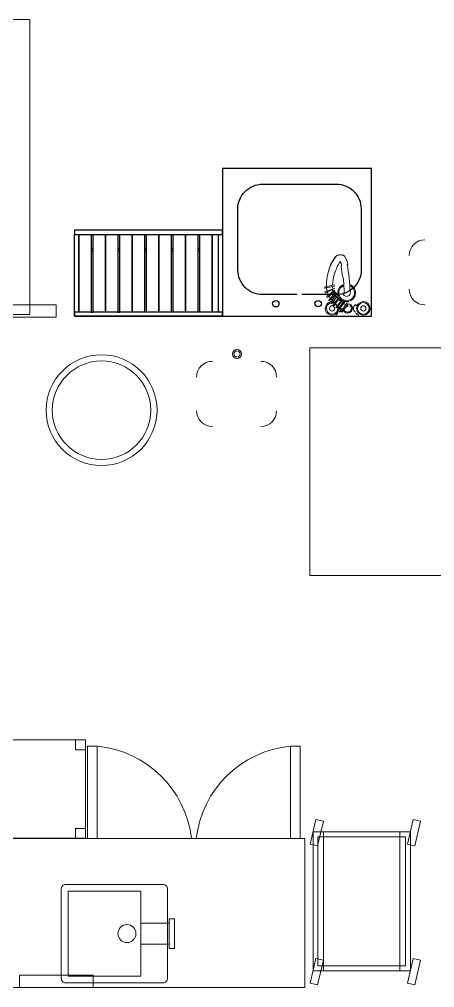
# Model space of a CAD drawing. Header units: millimetres. Extents: x -217756 to 263180, y 55413 to 130608.
# Drawn here: x -214727 to -213041, y 106850 to 110786 of the extents above; entities that cross this region are included whole.
import ezdxf

# ---------------------------------------------------------------- set-up
doc = ezdxf.new("R2010")
doc.units = ezdxf.units.MM
doc.layers.add('ТХ_пищеблок', color=30, linetype='Continuous', lineweight=20)

msp = doc.modelspace()

# ---------------------------------------------------------------- linework, layer by layer
at = {"layer": 'ТХ_пищеблок', "elevation": 40.2}
msp.add_lwpolyline([(-216484.9, 109585.6), (-214684.9, 109585.6), (-214684.9, 110785.6), (-216484.9, 110785.6)], close=True, dxfattribs=at)
at = {"layer": 'ТХ_пищеблок', "lineweight": -2, "ltscale": 100, "elevation": 35.1}
msp.add_lwpolyline([(-213902.5, 109578.9), (-213297.5, 109579.4), (-213298, 110179.4), (-213903, 110178.9), (-213902.5, 109578.9)], dxfattribs=at)
msp.add_lwpolyline([(-213600.6, 109666.9), (-213739.8, 109666.7, -0.414214), (-213839.9, 109766.7), (-213840.1, 110015.5, -0.414214), (-213740.2, 110115.6), (-213439.9, 110115.8, -0.414214), (-213339.8, 110015.9), (-213339.6, 109767.1, -0.414214), (-213439.5, 109667), (-213580.6, 109666.9)], format="xyb", dxfattribs=at)
at = {"layer": 'ТХ_пищеблок', "lineweight": -2}
for points, elevation in [([(-213902.5, 109928.4), (-214502.9, 109928.4), (-214502.9, 109911.7), (-213902.5, 109911.7)], 35.1), ([(-214486.2, 109861.6), (-214486.2, 109911.7)], 35.1), ([(-214377.7, 109861.6), (-214377.7, 109911.7)], 35.1), ([(-214269.3, 109861.6), (-214269.3, 109911.7)], 35.1), ([(-214160.8, 109861.6), (-214160.8, 109911.7)], 35.1), ([(-214052.3, 109861.6), (-214052.3, 109911.7)], 35.1), ([(-213943.8, 109861.6), (-213943.8, 109911.7)], 35.1), ([(-214486.2, 109844.9), (-214486.2, 109861.6)], 35.1), ([(-214436.2, 109844.9), (-214427.8, 109844.9), (-214427.8, 109853.3), (-214436.2, 109853.3)], 35.1), ([(-214377.7, 109844.9), (-214377.7, 109861.6)], 35.1), ([(-214319.3, 109844.9), (-214319.3, 109853.3), (-214327.7, 109853.3), (-214327.7, 109844.9)], 35.1), ([(-214269.3, 109844.9), (-214269.3, 109861.6)], 35.1), ([(-214219.2, 109844.9), (-214210.8, 109844.9), (-214210.8, 109853.3), (-214219.2, 109853.3)], 35.1), ([(-214160.8, 109844.9), (-214160.8, 109861.6)], 35.1), ([(-214110.7, 109844.9), (-214102.4, 109844.9), (-214102.4, 109853.3), (-214110.7, 109853.3)], 35.1), ([(-214052.3, 109844.9), (-214052.3, 109861.6)], 35.1), ([(-214002.2, 109844.9), (-213993.9, 109844.9), (-213993.9, 109853.3), (-214002.2, 109853.3)], 35.1), ([(-213943.8, 109844.9), (-213943.8, 109861.6)], 35.1), ([(-213902.5, 109595.6), (-214502.9, 109595.6), (-214502.9, 109578.9), (-213902.5, 109578.9)], -779)]:
    msp.add_lwpolyline(points, close=True, dxfattribs=dict(at, elevation=elevation))
at = {"layer": 'ТХ_пищеблок', "lineweight": -2, "elevation": 35.1}
for points in [[(-214319.3, 109595.6), (-214319.3, 109844.9), (-214319.3, 109861.6), (-214319.3, 109911.7), (-214269.3, 109911.7), (-214210.8, 109911.7), (-213902.5, 109911.7), (-213902.5, 109578.9), (-214502.9, 109578.9), (-214502.9, 109911.7), (-214486.2, 109911.7), (-214436.2, 109911.7), (-214377.7, 109911.7), (-214327.7, 109911.7), (-214327.7, 109861.6), (-214327.7, 109844.9), (-214327.7, 109595.6)], [(-214436.2, 109911.7), (-214436.2, 109861.6), (-214436.2, 109844.9), (-214436.2, 109595.6)], [(-214427.8, 109595.6), (-214427.8, 109844.9), (-214427.8, 109861.6), (-214427.8, 109911.7)], [(-214219.2, 109911.7), (-214219.2, 109861.6), (-214219.2, 109844.9), (-214219.2, 109595.6)], [(-214210.8, 109595.6), (-214210.8, 109844.9), (-214210.8, 109861.6), (-214210.8, 109911.7)], [(-214110.7, 109911.7), (-214110.7, 109861.6), (-214110.7, 109844.9), (-214110.7, 109595.6)], [(-214102.4, 109595.6), (-214102.4, 109844.9), (-214102.4, 109861.6), (-214102.4, 109911.7)], [(-214002.2, 109911.7), (-214002.2, 109861.6), (-214002.2, 109844.9), (-214002.2, 109595.6)], [(-213993.9, 109595.6), (-213993.9, 109844.9), (-213993.9, 109861.6), (-213993.9, 109911.7)], [(-213919.8, 109911.7), (-213919.8, 109595.6)], [(-214486.2, 109844.9), (-214486.2, 109853.3), (-214486.2, 109844.9)], [(-214486.2, 109595.6), (-214486.2, 109844.9)], [(-214486.2, 109844.9), (-214486.2, 109595.6)], [(-214377.7, 109844.9), (-214377.7, 109853.3), (-214377.7, 109844.9)], [(-214377.7, 109595.6), (-214377.7, 109844.9)], [(-214377.7, 109844.9), (-214377.7, 109595.6)], [(-214269.3, 109844.9), (-214269.3, 109853.3), (-214269.3, 109844.9)], [(-214269.3, 109595.6), (-214269.3, 109844.9)], [(-214269.3, 109844.9), (-214269.3, 109595.6)], [(-214160.8, 109844.9), (-214160.8, 109853.3), (-214160.8, 109844.9)], [(-214160.8, 109595.6), (-214160.8, 109844.9)], [(-214160.8, 109844.9), (-214160.8, 109595.6)], [(-214052.3, 109844.9), (-214052.3, 109853.3), (-214052.3, 109844.9)], [(-214052.3, 109595.6), (-214052.3, 109844.9)], [(-214052.3, 109844.9), (-214052.3, 109595.6)], [(-213943.8, 109844.9), (-213943.8, 109853.3), (-213943.8, 109844.9)], [(-213943.8, 109595.6), (-213943.8, 109844.9)], [(-213943.8, 109844.9), (-213943.8, 109595.6)], [(-214486.2, 109595.6), (-214486.2, 109595.6)], [(-214486.2, 109595.6), (-214486.2, 109595.6)], [(-214486.2, 109595.6), (-214486.2, 109595.6)], [(-214436.2, 109595.6), (-214436.2, 109595.6)], [(-214436.2, 109595.6), (-214427.8, 109595.6), (-214436.2, 109595.6)], [(-214427.8, 109595.6), (-214427.8, 109595.6)], [(-214377.7, 109595.6), (-214377.7, 109595.6)], [(-214377.7, 109595.6), (-214377.7, 109595.6)], [(-214377.7, 109595.6), (-214377.7, 109595.6)], [(-214327.7, 109595.6), (-214327.7, 109595.6)], [(-214319.3, 109595.6), (-214327.7, 109595.6), (-214319.3, 109595.6)], [(-214319.3, 109595.6), (-214319.3, 109595.6)], [(-214269.3, 109595.6), (-214269.3, 109595.6)], [(-214269.3, 109595.6), (-214269.3, 109595.6)], [(-214269.3, 109595.6), (-214269.3, 109595.6)], [(-214210.8, 109595.6), (-214210.8, 109595.6)], [(-214210.8, 109595.6), (-214210.8, 109595.6)], [(-214210.8, 109595.6), (-214210.8, 109595.6)]]:
    msp.add_lwpolyline(points, dxfattribs=at)
at = {"layer": 'ТХ_пищеблок', "lineweight": 0, "elevation": 35.1}
for points in [[(-213446.9, 109817.3, -0.098402), (-213435.1, 109827.6, 0.098402), (-213446.4, 109816.3, 0.153885), (-213480.7, 109700.4, -0.153885), (-213446.9, 109817.3)], [(-213403.3, 109598.1, -0.016359), (-213423, 109611.1, 0.016359), (-213402, 109598.4, 1.000109), (-213385.9, 109623.3, -1.000109), (-213403.3, 109598.1)]]:
    msp.add_lwpolyline(points, format="xyb", dxfattribs=at)
for points in [[(-213414.2, 109826.3, 0.263202), (-213432.9, 109826.3, -0.263202)], [(-213418.9, 109782.1, 0.048642), (-213424.6, 109803.1, -0.048642)], [(-213403.9, 109819, 0.128446), (-213413.5, 109829, -0.128446)], [(-213393.4, 109788.9, 0.076793), (-213403.1, 109817.6, -0.076793)], [(-213425.3, 109799.4, 0.086562), (-213446.3, 109753.9, -0.086562)], [(-213415, 109739.6, 0.021688), (-213420.7, 109781.3, -0.021688)], [(-213384.3, 109676.8, 0.030153), (-213396.1, 109791.2, -0.030153)], [(-213447.8, 109754.9, 0.073497), (-213455.3, 109704.1, -0.073497)], [(-213407.8, 109674.3, 0.008531), (-213412.6, 109737.9, -0.008531)], [(-213480.5, 109698.4, 0.043708), (-213478.2, 109682.7, -0.043708)], [(-213414.2, 109706.5, 0.423103), (-213429.9, 109657.3, -0.423103)], [(-213413, 109702.4, 0.413779), (-213426.3, 109659.5, -0.413779)], [(-213415.1, 109647.4, 1.108707), (-213387.2, 109704.1, -1.108707)], [(-213404.2, 109638.8, 0.921844), (-213386.6, 109708.3, -0.921844)], [(-213477.2, 109679, 0.038822), (-213472.4, 109665.9, -0.038822)], [(-213470.7, 109662.4, 0.030446), (-213465.1, 109652.9, -0.030446)], [(-213460.5, 109650.9, 0.021049), (-213453.9, 109642.7, -0.021049)], [(-213427.6, 109653.6, 0.071236), (-213420.6, 109646.2, -0.071236)], [(-213424.5, 109656.6, 0.075801), (-213418.1, 109649.6, -0.075801)], [(-213413, 109674.3, 1.000049), (-213383.4, 109674.3, -1.000049)], [(-213456.3, 109638.3, 3.349514), (-213431.8, 109620.7, -3.349514)], [(-213460, 109634, 2.5734), (-213434.6, 109615.4, -2.5734)], [(-213445.2, 109630.6, 0.121122), (-213455.8, 109634, -0.121122)], [(-213451.4, 109639.9, 0.020071), (-213444.2, 109632.8, -0.020071)], [(-213444.2, 109627.3, 0.006867), (-213436.7, 109621.3, -0.006867)], [(-213436.1, 109620, 0.111571), (-213442.1, 109628.3, -0.111571)], [(-213433.7, 109619, 0.006878), (-213426, 109613.3, -0.006878)], [(-213429.2, 109595.5, 0.232603), (-213421.5, 109610.5, -0.232603)], [(-213417.4, 109643.9, 0.071497), (-213408, 109639.7, -0.071497)], [(-213412.9, 109608.8, 0.039911), (-213412.3, 109605.9, -0.039911)], [(-213411.8, 109604.1, 1.879148), (-213393.5, 109629.9, -1.879148)], [(-213410.9, 109602, 1.639573), (-213391.3, 109629.7, -1.639573)], [(-213363, 109626.1, 0.502962), (-213363, 109595.6, -0.502962)]]:
    msp.add_lwpolyline(points, format="xyb", close=True, dxfattribs=at)
at = {"layer": 'ТХ_пищеблок', "lineweight": 0}
for points, elevation in [([(-213446.9, 109706), (-213489.2, 109697.6)], 35.1), ([(-213489.2, 109693.3), (-213446.9, 109701.8)], 35.1), ([(-213446.9, 109693.3), (-213489.2, 109676.4), (-213446.9, 109693.3), (-213484.9, 109672.2)], 35.1), ([(-213446.9, 109684.9), (-213480.7, 109659.5)], 35.1), ([(-213455.3, 109697.6), (-213455.3, 109693.3)], 35.1), ([(-213455.3, 109689.1), (-213455.3, 109684.9), (-213451.1, 109680.6), (-213455.3, 109684.9)], 35.1), ([(-213476.5, 109655.3), (-213446.9, 109680.6)], 35.1), ([(-213442.6, 109676.4), (-213472.2, 109642.6)], 35.1), ([(-213468, 109642.6), (-213438.4, 109672.2)], 35.1), ([(-213438.4, 109668), (-213463.8, 109634.1)], 35.1), ([(-213459.5, 109629.9), (-213434.2, 109663.7)], 35.1), ([(-213429.9, 109655.3), (-213455.3, 109621.4)], 35.1), ([(-213451.1, 109676.4), (-213451.1, 109672.2), (-213446.9, 109668), (-213442.6, 109663.7), (-213442.6, 109659.5), (-213442.6, 109663.7), (-213446.9, 109668), (-213451.1, 109672.2)], 35.1), ([(-213451.1, 109621.4), (-213425.7, 109655.3)], 35.1), ([(-213417.2, 109646.8), (-213442.6, 109612.9)], 35.1), ([(-213438.4, 109655.3), (-213434.2, 109655.3), (-213434.2, 109651), (-213434.2, 109655.3)], 35.1), ([(-213438.4, 109612.9), (-213413, 109646.8)], 35.1), ([(-213429.9, 109646.8), (-213425.7, 109642.6), (-213421.5, 109642.6), (-213425.7, 109642.6)], 35.1), ([(-214578.1, 109625.1), (-214578.1, 109575.1), (-214878.1, 109575.1), (-214878.1, 109625.1)], -47.7), ([(-213408.8, 109642.6), (-213434.2, 109604.5)], 35.1), ([(-213429.9, 109604.5), (-213404.5, 109638.3)], 35.1), ([(-213421.5, 109638.3), (-213413, 109634.1)], 35.1), ([(-213396.1, 109634.1), (-213421.5, 109596)], 35.1), ([(-213417.2, 109596), (-213391.9, 109629.9)], 35.1), ([(-213400.3, 109625.6), (-213391.9, 109617.2), (-213400.3, 109625.6), (-213408.8, 109629.9)], 35.1), ([(-213362.2, 109621.4), (-213349.5, 109629.9)], 35.1), ([(-213434.2, 109591.8), (-213442.6, 109583.3)], 35.1), ([(-213362.2, 109591.8), (-213349.5, 109583.3)], 35.1), ([(-214726.8, 106850), (-214726.8, 106900), (-214426.8, 106900), (-214426.8, 106850)], 0)]:
    msp.add_lwpolyline(points, close=True, dxfattribs=dict(at, elevation=elevation))
at = {"layer": 'ТХ_пищеблок', "lineweight": 0, "elevation": 35.1}
for points in [[(-213489.2, 109697.6), (-213489.2, 109697.6)], [(-213489.2, 109697.6), (-213489.2, 109697.6)], [(-213446.9, 109701.8), (-213446.9, 109701.8)], [(-213446.9, 109701.8), (-213446.9, 109701.8)], [(-213446.9, 109693.3), (-213446.9, 109693.3)], [(-213446.9, 109693.3), (-213446.9, 109693.3)], [(-213446.9, 109684.9), (-213446.9, 109684.9)], [(-213446.9, 109684.9), (-213446.9, 109684.9)], [(-213484.9, 109676.4), (-213484.9, 109676.4)], [(-213484.9, 109676.4), (-213484.9, 109676.4)], [(-213480.7, 109655.3), (-213480.7, 109655.3)], [(-213480.7, 109655.3), (-213480.7, 109655.3)], [(-213442.6, 109672.2), (-213442.6, 109672.2)], [(-213442.6, 109672.2), (-213442.6, 109672.2)], [(-213434.2, 109663.7), (-213434.2, 109663.7)], [(-213434.2, 109663.7), (-213434.2, 109663.7)], [(-213425.7, 109655.3), (-213425.7, 109655.3)], [(-213425.7, 109655.3), (-213425.7, 109655.3)], [(-213417.2, 109646.8), (-213417.2, 109646.8)], [(-213417.2, 109646.8), (-213417.2, 109646.8)], [(-213472.2, 109642.6), (-213472.2, 109642.6)], [(-213472.2, 109642.6), (-213472.2, 109642.6)], [(-213463.8, 109629.9), (-213463.8, 109629.9)], [(-213463.8, 109629.9), (-213463.8, 109629.9)], [(-213451.1, 109621.4), (-213451.1, 109621.4)], [(-213451.1, 109621.4), (-213451.1, 109621.4)], [(-213442.6, 109612.9), (-213442.6, 109612.9)], [(-213442.6, 109612.9), (-213442.6, 109612.9)], [(-213404.5, 109638.3), (-213404.5, 109638.3)], [(-213404.5, 109638.3), (-213404.5, 109638.3)], [(-213396.1, 109629.9), (-213396.1, 109629.9)], [(-213396.1, 109629.9), (-213396.1, 109629.9)], [(-213429.9, 109604.5), (-213429.9, 109604.5)], [(-213429.9, 109604.5), (-213429.9, 109604.5)], [(-213421.5, 109596), (-213421.5, 109596)], [(-213421.5, 109596), (-213421.5, 109596)]]:
    msp.add_lwpolyline(points, dxfattribs=at)
at = {"layer": 'ТХ_пищеблок'}
for points in [[(-212850.9, 109450.6), (-212850.9, 108525.6), (-213547.9, 108525.6), (-213547.9, 109450.6)], [(-214858.5, 107857), (-214858.5, 107457), (-214458.5, 107457), (-214458.5, 107857)], [(-214498.5, 107857), (-214498.5, 107816.9), (-214458.5, 107816.9), (-214458.5, 107857)], [(-213546.9, 107433), (-213517, 107425.9), (-213493, 107526.7), (-213522.9, 107533.8)], [(-213151.9, 107433), (-213122, 107425.9), (-213098, 107526.7), (-213127.9, 107533.8)], [(-214498.5, 107497), (-214498.5, 107457), (-214458.5, 107457), (-214458.5, 107497)], [(-213139.9, 106918.4), (-213534.9, 106918.4), (-213534.9, 107483.4), (-213139.9, 107483.4)], [(-213492.3, 106918.4), (-213534.9, 106918.4), (-213534.9, 107483.4), (-213492.3, 107483.4)], [(-213139.9, 106918.4), (-213182.5, 106918.4), (-213182.5, 107483.4), (-213139.9, 107483.4)], [(-213568.7, 106850.9), (-213568.7, 107455.9), (-214768.7, 107455.9), (-214768.7, 106850.9)], [(-213159.9, 106938.4), (-213514.9, 106938.4), (-213514.9, 107463.4), (-213159.9, 107463.4)], [(-213546.9, 106868), (-213517, 106860.9), (-213493, 106961.7), (-213522.9, 106968.8)], [(-213151.9, 106868), (-213122, 106860.9), (-213098, 106961.7), (-213127.9, 106968.8)]]:
    msp.add_lwpolyline(points, close=True, dxfattribs=at)
for points in [[(-214450.7, 107455.9), (-214450.7, 107830.9), (-214410.7, 107830.9), (-214410.7, 107455.9)], [(-213586.7, 107455.9), (-213586.7, 107830.9), (-213626.7, 107830.9), (-213626.7, 107455.9)]]:
    msp.add_lwpolyline(points, dxfattribs=at)
at = {"layer": 'ТХ_пищеблок', "ltscale": 0.1}
msp.add_lwpolyline([(-214143.7, 106869.6), (-214538.6, 106869.6, -0.414214), (-214556.8, 106887.8), (-214556.8, 107251.3, -0.414214), (-214538.6, 107269.6), (-214143.7, 107269.6, -0.414214), (-214125.5, 107251.3), (-214125.5, 106887.8, -0.414214)], format="xyb", close=True, dxfattribs=at)
for points in [[(-214234.5, 106896.9), (-214529.5, 106896.9), (-214529.5, 107242.2), (-214234.5, 107242.2)], [(-214119.2, 107009.6), (-214096.8, 107009.6), (-214096.8, 107129.5), (-214119.2, 107129.5)], [(-214234.5, 107112), (-214119.2, 107112), (-214119.2, 107027.1), (-214234.5, 107027.1)]]:
    msp.add_lwpolyline(points, close=True, dxfattribs=at)
at = {"layer": 'ТХ_пищеблок', "linetype": 'ByBlock', "lineweight": -2, "ltscale": 100}
for centre in [(-213686.1, 109629.7, 35.1), (-213686.1, 109629.7, 35.1), (-213514, 109629.9, 35.1), (-213514, 109629.9, 35.1)]:
    msp.add_circle(centre, 13, dxfattribs=at)
at = {"layer": 'ТХ_пищеблок', "lineweight": 0}
for centre, radius in [((-213457.4, 109610.8, 35.1), 10.6), ((-213457.4, 109610.8, 35.1), 10.6), ((-213330.5, 109610.8, 35.1), 27.5), ((-213330.5, 109610.8, 35.1), 27.5), ((-213330.5, 109610.8, 35.1), 23.3), ((-213330.5, 109610.8, 35.1), 23.3), ((-213330.5, 109610.8, 35.1), 10.6), ((-213330.5, 109610.8, 35.1), 10.6)]:
    msp.add_circle(centre, radius, dxfattribs=at)
at = {"layer": 'ТХ_пищеблок'}
for centre, radius in [((-214393.3, 109197), 225), ((-213843.6, 109425.6), 18.3), ((-213843.6, 109425.6), 13), ((-214393.3, 109197), 200)]:
    msp.add_circle(centre, radius, dxfattribs=at)
at = {"layer": 'ТХ_пищеблок', "ltscale": 0.1}
msp.add_circle((-214290.2, 107069.6), 36.5, dxfattribs=at)
at = {"layer": 'ТХ_пищеблок'}
for centre, radius, start, end in [((-213080.8, 109825.8, 35.1), 64, 90, 180), ((-213080.8, 109688.8, 35.1), 64, 180, 270), ((-213943.6, 109331.6), 64, 90, 180), ((-213746.6, 109331.6), 64, 0, 90), ((-213943.6, 109194.6), 64, 180, 270), ((-213746.6, 109194.6), 64, 270, 0), ((-214450.7, 107407.8), 425, 6.5003, 84.5995), ((-213586.7, 107407.8), 425, 95.4005, 173.4997)]:
    msp.add_arc(centre, radius, start, end, dxfattribs=at)

doc.saveas('drawing.dxf')
